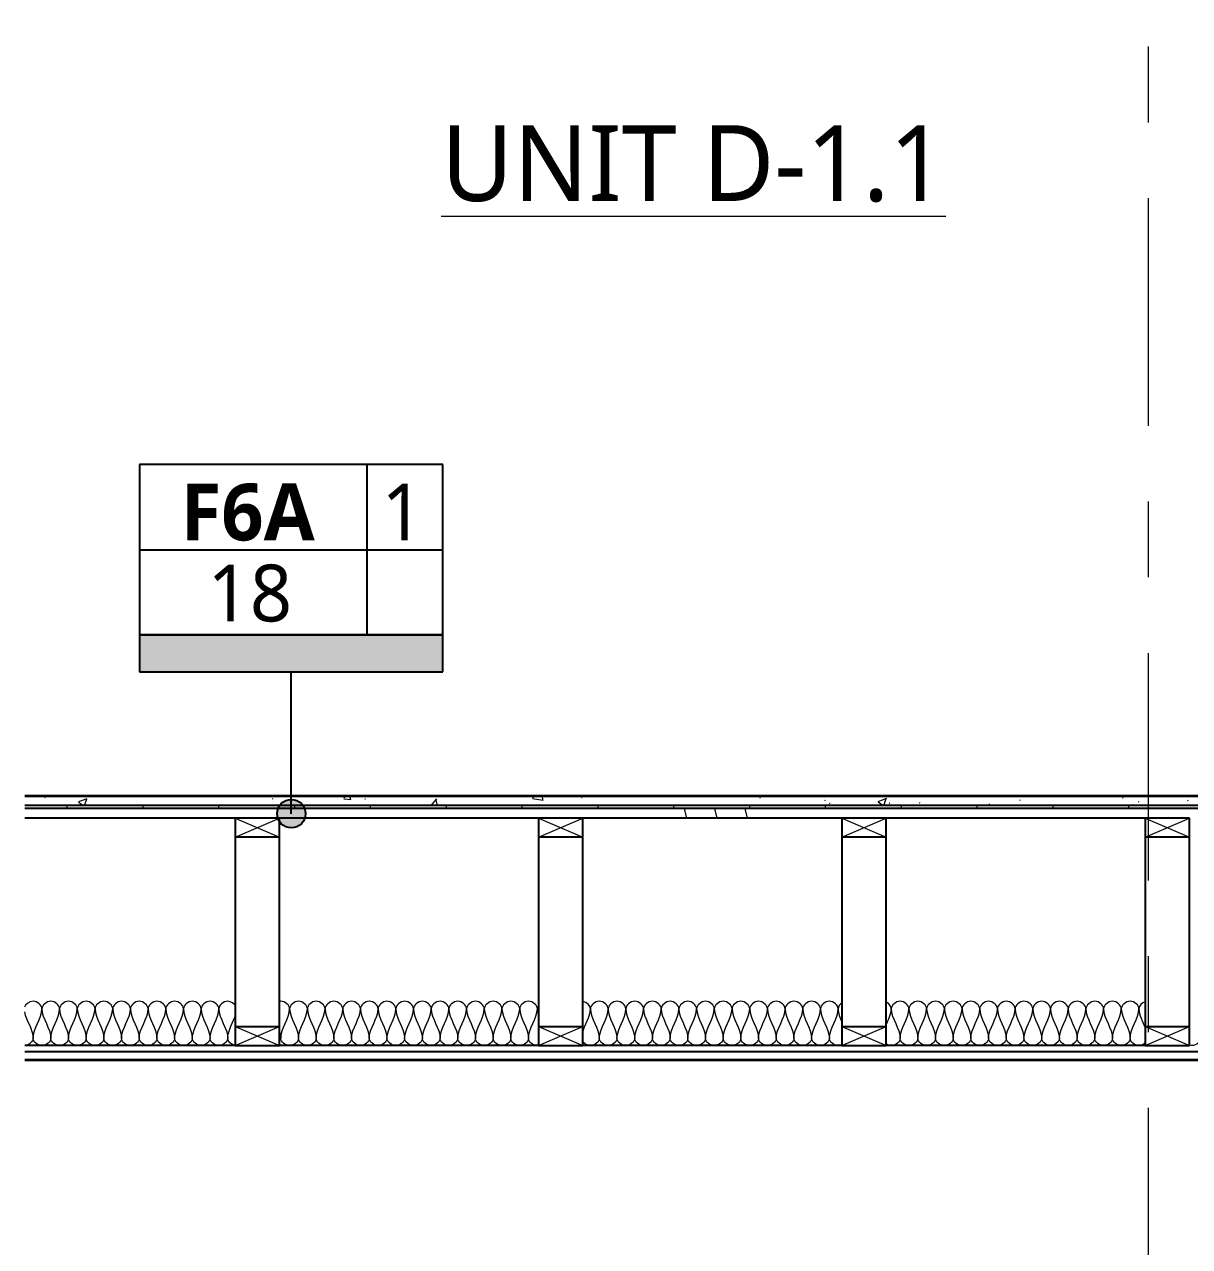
# Model space of a CAD drawing. Header units: inches. Extents: x 6 to 8416, y -388 to 6104.
# Drawn here: x 36.6 to 128.8, y 5697 to 5793.7 of the extents above; entities that cross this region are included whole.
import ezdxf

# ---------------------------------------------------------------- set-up
doc = ezdxf.new("R2010")
doc.units = ezdxf.units.IN
doc.header["$MEASUREMENT"] = 0
doc.linetypes.add('Center 3_8_', pattern=[36, 18, -6, 6, -6])
for name, color, linetype, lineweight in [('A-DETL', 90, 'Continuous', 13), ('A-DETL-GENF', 92, 'Continuous', 13), ('A-FLOR', 192, 'Continuous', 18), ('A-FLOR-IDEN', 11, 'Continuous', 25), ('A-FLOR-MCUT', 51, 'Continuous', 25), ('A-FLOR-PATT', 8, 'Continuous', 35), ('A-ROOM', 32, 'Continuous', 13), ('A-ROOM-IDEN', 2, 'Continuous', 35), ('S-GRID', 1, 'Continuous', 13)]:
    doc.layers.add(name, color=color, linetype=linetype, lineweight=lineweight)
doc.styles.add('Open Sans_2', font='OpenSans-Regular.ttf', dxfattribs={"height": 6})
doc.styles.add('Open Sans_3', font='OpenSans-Regular.ttf', dxfattribs={"height": 4.5})
doc.styles.add('Open Sans_B', font='OpenSans-Bold.ttf', dxfattribs={"height": 4.5})

# ---------------------------------------------------------------- blocks, each defined once
blk = doc.blocks.new('06 Nominal Cut Lumber-Section-AM1 - 2x4 Section-9046868-WALL SECTION - PARKING EAST')
at = {"layer": 'A-DETL-GENF', "lineweight": 25}
for p, q in [((2.189, 5730.875), (-1.311, 5730.875)), ((-1.311, 5730.875), (-1.311, 5729.375)), ((2.189, 5729.375), (2.189, 5730.875))]:
    blk.add_line(p, q, dxfattribs=at)
at = {"layer": 'A-DETL-GENF'}
for p, q in [((-1.311, 5729.375), (2.189, 5730.875)), ((-1.311, 5730.875), (2.189, 5729.375))]:
    blk.add_line(p, q, dxfattribs=at)
blk = doc.blocks.new('06 Nominal Cut Lumber-Section-AM1 - 2x4 Section-V5-WALL SECTION - PARKING EAST')
at = {"layer": 'A-DETL-GENF', "lineweight": 25}
for p, q in [((-1.311, 5714.375), (-1.311, 5712.875)), ((2.189, 5712.875), (2.189, 5714.375)), ((-1.311, 5712.875), (2.189, 5712.875))]:
    blk.add_line(p, q, dxfattribs=at)
at = {"layer": 'A-DETL-GENF'}
for p, q in [((-1.311, 5712.875), (2.189, 5714.375)), ((-1.311, 5714.375), (2.189, 5712.875))]:
    blk.add_line(p, q, dxfattribs=at)
blk = doc.blocks.new('06 Nominal Cut Lumber-Top-AM - 4_ W-20150248-WALL SECTION - PARKING EAST')
at = {"layer": 'A-DETL-GENF', "lineweight": 25}
for p, q in [((2.189, 5729.375), (-1.311, 5729.375)), ((-1.311, 5729.375), (-1.311, 5714.375)), ((2.189, 5714.375), (2.189, 5729.375)), ((-1.311, 5714.375), (2.189, 5714.375))]:
    blk.add_line(p, q, dxfattribs=at)
blk = doc.blocks.new('ASM TAG - Floor-AM - Assembly-1637575-WALL SECTION - PARKING EAST')
at = {"layer": 'A-FLOR-IDEN', "lineweight": 13}
blk.add_hatch(color=256, dxfattribs=at).paths.add_polyline_path([(-80.88, 4994.573), (-80.88, 4991.658), (-104.88, 4991.658), (-104.88, 4994.573)])
at = {"layer": 'A-FLOR-IDEN'}
for p, q in [((-86.88, 5008.073), (-104.88, 5008.073)), ((-104.88, 5008.073), (-104.88, 5001.323)), ((-104.88, 5008.073), (-104.88, 4994.573)), ((-80.88, 5008.073), (-104.88, 5008.073)), ((-80.88, 5008.073), (-86.88, 5008.073)), ((-86.88, 4994.573), (-86.88, 5008.073)), ((-80.88, 5001.323), (-80.88, 5008.073)), ((-80.88, 4994.573), (-80.88, 5008.073)), ((-104.88, 5001.323), (-104.88, 4994.573)), ((-104.88, 5001.323), (-80.88, 5001.323)), ((-80.88, 4994.573), (-80.88, 5001.323)), ((-80.88, 4994.573), (-104.88, 4994.573)), ((-104.88, 4994.573), (-104.88, 4991.658)), ((-104.88, 4994.573), (-86.88, 4994.573)), ((-104.88, 4994.573), (-80.88, 4994.573)), ((-86.88, 4994.573), (-80.88, 4994.573)), ((-80.88, 4991.658), (-80.88, 4994.573)), ((-104.88, 4991.658), (-80.88, 4991.658))]:
    blk.add_line(p, q, dxfattribs=at)
at = {"layer": 'A-FLOR-IDEN', "lineweight": 13}
for p, q in [((-86.88, 5001.323), (-86.88, 5008.073)), ((-86.88, 5008.073), (-86.88, 5001.323)), ((-104.88, 5001.323), (-86.88, 5001.323)), ((-86.88, 5001.323), (-104.88, 5001.323)), ((-86.88, 4994.573), (-86.88, 5001.323)), ((-86.88, 5001.323), (-80.88, 5001.323)), ((-80.88, 5001.323), (-86.88, 5001.323)), ((-86.88, 5001.323), (-86.88, 4994.573))]:
    blk.add_line(p, q, dxfattribs=at)

msp = doc.modelspace()

# ---------------------------------------------------------------- hatches: boundary and pattern name
at = {"layer": 'A-FLOR-IDEN'}
h = msp.add_hatch(color=256, dxfattribs=at)
edge = h.paths.add_edge_path()
edge.add_arc((57.73850144, 5731.22522967), 1.125, 0, 360)
at = {"layer": 'A-FLOR-PATT', "lineweight": 13}
h = msp.add_hatch(dxfattribs=at)
h.set_pattern_fill('FP_1', color=256, style=0, pattern_type=2)
h.set_pattern_definition([(50, (-751.995, 5590.484), (6.885997, -0.602097), [0.72, -7.92]), (355, (-751.995, 5590.484), (-1.331756, 7.220547), [0.576, -6.336]), (100.451, (-751.421, 5590.433), (5.55363, 6.61819), [0.61191, -6.731]), (46.184, (-751.995, 5592.404), (10.24564, -1.588925), [1.08, -11.88]), (96.636, (-751.141, 5592.271), (8.97244, 9.35152), [0.91786, -10.096]), (351.184, (-751.995, 5592.404), (8.9732, 9.35123), [0.864, -9.504]), (21, (-751.035, 5591.924), (5.730726, -3.865003), [0.72, -7.92]), (326, (-751.035, 5591.924), (2.33581, 6.96088), [0.576, -6.336]), (71.451, (-750.557, 5591.601), (8.065876, 3.09595), [0.61191, -6.731]), (37.5, (-751.9948, 5590.484), (0.116866, 3.1954784), [0.06336, -6.196, 0.06336, -6.369, -6.36]), (37.5, (-751.9948, 5590.484), (0.116866, 3.1954784), [-12.691, 0.06336, -6.297]), (7.5, (-751.995, 5590.484), (2.52543, 3.786025), [0.06336, -3.604, 0.06336, -6.052, -2.424]), (7.5, (-751.995, 5590.484), (2.52543, 3.786025), [-9.782, 0.06336, -2.361]), (327.5, (-754.1358, 5590.484), (5.1243685, -0.216176), [0.06336, -2.337, 0.06336, -7.425, -9.936]), (327.5, (-754.1358, 5590.484), (5.1243685, -0.216176), [-9.888, 0.06336, -9.873]), (317.5, (-755.096, 5590.484), (5.598326, 0.96141), [0.06336, -3.057, 0.06336, -4.909, -7.056]), (317.5, (-755.096, 5590.484), (5.598326, 0.96141), [-8.093, 0.06336, -6.993])])
h.paths.add_polyline_path([(133.42138982, 5731.875), (175.05738982, 5731.87951498), (175.05738982, 5732.625), (36.66538982, 5732.625), (36.66538982, 5731.875)])
h = msp.add_hatch(dxfattribs=at)
h.set_pattern_fill('FP_2', color=256, style=0, pattern_type=2)
h.set_pattern_definition([(0, (-751.995, 5590.484), (0, 6), []), (90, (-751.995, 5590.484), (-6, 4e-16), [])])
h.paths.add_polyline_path([(157.61038982, 5731.625), (175.05738982, 5731.625), (175.05738982, 5731.875), (36.66538982, 5731.875), (36.66538982, 5731.625), (133.42138982, 5731.625)])
h = msp.add_hatch(dxfattribs=at)
h.set_pattern_fill('FP_3', color=256, style=0, pattern_type=2)
h.set_pattern_definition([(0, (-751.995, 5590.484), (0, 60), [60, 0, 0, 0]), (284.036, (-711.195, 5602.484), (59.99915, -180.0005), [12.369, -235.017]), (284.036, (-713.595, 5602.484), (59.99915, -180.0005), [12.369, -235.017]), (284.036, (-715.995, 5602.484), (59.99915, -180.0005), [12.369, -235.017]), (284.036, (-747.195, 5614.484), (59.99915, -180.0005), [12.369, -235.017]), (284.036, (-749.595, 5614.484), (59.99915, -180.0005), [12.369, -235.017]), (284.036, (-751.995, 5614.484), (59.99915, -180.0005), [12.369, -235.017]), (284.036, (-729.195, 5626.484), (59.99915, -180.0005), [12.369, -235.017]), (284.036, (-731.595, 5626.484), (59.99915, -180.0005), [12.369, -235.017]), (284.036, (-733.995, 5626.484), (59.99915, -180.0005), [12.369, -235.017]), (284.036, (-711.195, 5638.484), (59.99915, -180.0005), [12.369, -235.017]), (284.036, (-713.595, 5638.484), (59.99915, -180.0005), [12.369, -235.017]), (284.036, (-715.995, 5638.484), (59.99915, -180.0005), [12.369, -235.017]), (284.036, (-747.195, 5650.484), (59.99915, -180.0005), [12.369, -235.017]), (284.036, (-749.595, 5650.484), (59.99915, -180.0005), [12.369, -235.017]), (284.036, (-751.995, 5650.484), (59.99915, -180.0005), [12.369, -235.017]), (0, (-751.995, 5596.484), (0, 60), [60, 0, 0, 0]), (0, (-751.995, 5602.484), (0, 60), [60, 0, 0, 0]), (0, (-751.995, 5608.484), (0, 60), [60, 0, 0, 0]), (0, (-751.995, 5614.484), (0, 60), [60, 0, 0, 0]), (0, (-751.995, 5620.484), (0, 60), [60, 0, 0, 0]), (0, (-751.995, 5626.484), (0, 60), [60, 0, 0, 0]), (0, (-751.995, 5632.484), (0, 60), [60, 0, 0, 0]), (0, (-751.995, 5638.484), (0, 60), [60, 0, 0, 0]), (0, (-751.995, 5644.484), (0, 60), [60, 0, 0, 0])])
h.paths.add_polyline_path([(133.42138982, 5730.875), (180.55738975, 5730.875), (180.55738982, 5731.625), (36.66538982, 5731.625), (36.66538982, 5730.875), (128.80738982, 5730.875)])

# ---------------------------------------------------------------- linework, layer by layer
at = {"layer": 'A-DETL'}
for points, knots in [([(38.00738982, 5715.79166667), (38.00738982, 5716.06665264), (37.35378982, 5716.64246931), (36.70018982, 5716.14298948), (36.62502828, 5715.90199534)], [0, 0, 0, 0, 1.4142135624, 2.6409428125, 2.6409428125, 2.6409428125, 2.6409428125]), ([(53.35671227, 5715.98137678), (53.24738982, 5716.19150186), (52.62738982, 5716.61286797), (52.00738982, 5716.06665264), (52.00738982, 5715.79166667)], [0.3232488143, 0.3232488143, 0.3232488143, 0.3232488143, 1.4142135624, 2.8284271247, 2.8284271247, 2.8284271247, 2.8284271247]), ([(57.60738982, 5715.79166667), (57.60738982, 5716.06665264), (57.22102618, 5716.40703609), (56.83466255, 5716.37167158), (56.79869144, 5716.36539795)], [0, 0, 0, 0, 1.4142135624, 1.5611448416, 1.5611448416, 1.5611448416, 1.5611448416]), ([(77.31608821, 5712.88460205), (77.28011709, 5712.87832842), (76.89375346, 5712.84296391), (76.50738982, 5713.18334736), (76.50738982, 5713.45833333)], [1.2672822832, 1.2672822832, 1.2672822832, 1.2672822832, 1.4142135624, 2.8284271247, 2.8284271247, 2.8284271247, 2.8284271247]), ([(82.10738982, 5713.45833333), (82.10738982, 5713.18334736), (81.48738982, 5712.63713203), (80.86738982, 5713.05849814), (80.75806737, 5713.26862322)], [0, 0, 0, 0, 1.4142135624, 2.5051783105, 2.5051783105, 2.5051783105, 2.5051783105]), ([(101.32406441, 5712.9545204), (101.22557164, 5712.90495582), (100.76648073, 5712.77889173), (100.30738982, 5713.18334736), (100.30738982, 5713.45833333)], [0.9734197247, 0.9734197247, 0.9734197247, 0.9734197247, 1.4142135624, 2.8284271247, 2.8284271247, 2.8284271247, 2.8284271247]), ([(105.90738982, 5713.45833333), (105.90738982, 5713.18334736), (105.41193528, 5712.74685564), (104.91648073, 5712.9282548), (104.7961477, 5713.01023799)], [0, 0, 0, 0, 1.4142135624, 2.0019386792, 2.0019386792, 2.0019386792, 2.0019386792]), ([(125.32139798, 5713.09293881), (125.18738982, 5712.96586808), (124.64738982, 5712.70761143), (124.10738982, 5713.18334736), (124.10738982, 5713.45833333)], [0.6464976285, 0.6464976285, 0.6464976285, 0.6464976285, 1.4142135624, 2.8284271247, 2.8284271247, 2.8284271247, 2.8284271247]), ([(129.70738982, 5713.45833333), (129.70738982, 5713.18334736), (129.28466255, 5712.81092782), (128.86193528, 5712.8883137), (128.79234819, 5712.9118753)], [0, 0, 0, 0, 1.4142135624, 1.7080761208, 1.7080761208, 1.7080761208, 1.7080761208])]:
    msp.add_open_spline(points, degree=3, knots=knots, dxfattribs=at)
for points in [[(37.30738982, 5713.45833333), (37.30738982, 5714.26004832), (38.00738982, 5714.98995168), (38.00738982, 5715.79166667)], [(39.40738982, 5715.79166667), (39.40738982, 5716.06665264), (38.70738982, 5716.68334736), (38.00738982, 5716.06665264), (38.00738982, 5715.79166667)], [(38.00738982, 5715.79166667), (38.00738982, 5714.98995168), (38.70738982, 5714.26004832), (38.70738982, 5713.45833333)], [(38.70738982, 5713.45833333), (38.70738982, 5714.26004832), (39.40738982, 5714.98995168), (39.40738982, 5715.79166667)], [(40.80738982, 5715.79166667), (40.80738982, 5716.06665264), (40.10738982, 5716.68334736), (39.40738982, 5716.06665264), (39.40738982, 5715.79166667)], [(39.40738982, 5715.79166667), (39.40738982, 5714.98995168), (40.10738982, 5714.26004832), (40.10738982, 5713.45833333)], [(40.10738982, 5713.45833333), (40.10738982, 5714.26004832), (40.80738982, 5714.98995168), (40.80738982, 5715.79166667)], [(42.20738982, 5715.79166667), (42.20738982, 5716.06665264), (41.50738982, 5716.68334736), (40.80738982, 5716.06665264), (40.80738982, 5715.79166667)], [(40.80738982, 5715.79166667), (40.80738982, 5714.98995168), (41.50738982, 5714.26004832), (41.50738982, 5713.45833333)], [(41.50738982, 5713.45833333), (41.50738982, 5714.26004832), (42.20738982, 5714.98995168), (42.20738982, 5715.79166667)], [(43.60738982, 5715.79166667), (43.60738982, 5716.06665264), (42.90738982, 5716.68334736), (42.20738982, 5716.06665264), (42.20738982, 5715.79166667)], [(42.20738982, 5715.79166667), (42.20738982, 5714.98995168), (42.90738982, 5714.26004832), (42.90738982, 5713.45833333)], [(42.90738982, 5713.45833333), (42.90738982, 5714.26004832), (43.60738982, 5714.98995168), (43.60738982, 5715.79166667)], [(45.00738982, 5715.79166667), (45.00738982, 5716.06665264), (44.30738982, 5716.68334736), (43.60738982, 5716.06665264), (43.60738982, 5715.79166667)], [(43.60738982, 5715.79166667), (43.60738982, 5714.98995168), (44.30738982, 5714.26004832), (44.30738982, 5713.45833333)], [(44.30738982, 5713.45833333), (44.30738982, 5714.26004832), (45.00738982, 5714.98995168), (45.00738982, 5715.79166667)], [(46.40738982, 5715.79166667), (46.40738982, 5716.06665264), (45.70738982, 5716.68334736), (45.00738982, 5716.06665264), (45.00738982, 5715.79166667)], [(45.00738982, 5715.79166667), (45.00738982, 5714.98995168), (45.70738982, 5714.26004832), (45.70738982, 5713.45833333)], [(45.70738982, 5713.45833333), (45.70738982, 5714.26004832), (46.40738982, 5714.98995168), (46.40738982, 5715.79166667)], [(47.80738982, 5715.79166667), (47.80738982, 5716.06665264), (47.10738982, 5716.68334736), (46.40738982, 5716.06665264), (46.40738982, 5715.79166667)], [(46.40738982, 5715.79166667), (46.40738982, 5714.98995168), (47.10738982, 5714.26004832), (47.10738982, 5713.45833333)], [(47.10738982, 5713.45833333), (47.10738982, 5714.26004832), (47.80738982, 5714.98995168), (47.80738982, 5715.79166667)], [(49.20738982, 5715.79166667), (49.20738982, 5716.06665264), (48.50738982, 5716.68334736), (47.80738982, 5716.06665264), (47.80738982, 5715.79166667)], [(47.80738982, 5715.79166667), (47.80738982, 5714.98995168), (48.50738982, 5714.26004832), (48.50738982, 5713.45833333)], [(48.50738982, 5713.45833333), (48.50738982, 5714.26004832), (49.20738982, 5714.98995168), (49.20738982, 5715.79166667)], [(50.60738982, 5715.79166667), (50.60738982, 5716.06665264), (49.90738982, 5716.68334736), (49.20738982, 5716.06665264), (49.20738982, 5715.79166667)], [(49.20738982, 5715.79166667), (49.20738982, 5714.98995168), (49.90738982, 5714.26004832), (49.90738982, 5713.45833333)], [(49.90738982, 5713.45833333), (49.90738982, 5714.26004832), (50.60738982, 5714.98995168), (50.60738982, 5715.79166667)], [(52.00738982, 5715.79166667), (52.00738982, 5716.06665264), (51.30738982, 5716.68334736), (50.60738982, 5716.06665264), (50.60738982, 5715.79166667)], [(50.60738982, 5715.79166667), (50.60738982, 5714.98995168), (51.30738982, 5714.26004832), (51.30738982, 5713.45833333)], [(51.30738982, 5713.45833333), (51.30738982, 5714.26004832), (52.00738982, 5714.98995168), (52.00738982, 5715.79166667)], [(52.00738982, 5715.79166667), (52.00738982, 5714.98995168), (52.70738982, 5714.26004832), (52.70738982, 5713.45833333)], [(56.90738982, 5713.45833333), (56.90738982, 5714.26004832), (57.60738982, 5714.98995168), (57.60738982, 5715.79166667)], [(59.00738982, 5715.79166667), (59.00738982, 5716.06665264), (58.30738982, 5716.68334736), (57.60738982, 5716.06665264), (57.60738982, 5715.79166667)], [(57.60738982, 5715.79166667), (57.60738982, 5714.98995168), (58.30738982, 5714.26004832), (58.30738982, 5713.45833333)], [(58.30738982, 5713.45833333), (58.30738982, 5714.26004832), (59.00738982, 5714.98995168), (59.00738982, 5715.79166667)], [(60.40738982, 5715.79166667), (60.40738982, 5716.06665264), (59.70738982, 5716.68334736), (59.00738982, 5716.06665264), (59.00738982, 5715.79166667)], [(59.00738982, 5715.79166667), (59.00738982, 5714.98995168), (59.70738982, 5714.26004832), (59.70738982, 5713.45833333)], [(59.70738982, 5713.45833333), (59.70738982, 5714.26004832), (60.40738982, 5714.98995168), (60.40738982, 5715.79166667)], [(61.80738982, 5715.79166667), (61.80738982, 5716.06665264), (61.10738982, 5716.68334736), (60.40738982, 5716.06665264), (60.40738982, 5715.79166667)], [(60.40738982, 5715.79166667), (60.40738982, 5714.98995168), (61.10738982, 5714.26004832), (61.10738982, 5713.45833333)], [(61.10738982, 5713.45833333), (61.10738982, 5714.26004832), (61.80738982, 5714.98995168), (61.80738982, 5715.79166667)], [(63.20738982, 5715.79166667), (63.20738982, 5716.06665264), (62.50738982, 5716.68334736), (61.80738982, 5716.06665264), (61.80738982, 5715.79166667)], [(61.80738982, 5715.79166667), (61.80738982, 5714.98995168), (62.50738982, 5714.26004832), (62.50738982, 5713.45833333)], [(62.50738982, 5713.45833333), (62.50738982, 5714.26004832), (63.20738982, 5714.98995168), (63.20738982, 5715.79166667)], [(64.60738982, 5715.79166667), (64.60738982, 5716.06665264), (63.90738982, 5716.68334736), (63.20738982, 5716.06665264), (63.20738982, 5715.79166667)], [(63.20738982, 5715.79166667), (63.20738982, 5714.98995168), (63.90738982, 5714.26004832), (63.90738982, 5713.45833333)], [(63.90738982, 5713.45833333), (63.90738982, 5714.26004832), (64.60738982, 5714.98995168), (64.60738982, 5715.79166667)], [(66.00738982, 5715.79166667), (66.00738982, 5716.06665264), (65.30738982, 5716.68334736), (64.60738982, 5716.06665264), (64.60738982, 5715.79166667)], [(64.60738982, 5715.79166667), (64.60738982, 5714.98995168), (65.30738982, 5714.26004832), (65.30738982, 5713.45833333)], [(65.30738982, 5713.45833333), (65.30738982, 5714.26004832), (66.00738982, 5714.98995168), (66.00738982, 5715.79166667)], [(67.40738982, 5715.79166667), (67.40738982, 5716.06665264), (66.70738982, 5716.68334736), (66.00738982, 5716.06665264), (66.00738982, 5715.79166667)], [(66.00738982, 5715.79166667), (66.00738982, 5714.98995168), (66.70738982, 5714.26004832), (66.70738982, 5713.45833333)], [(66.70738982, 5713.45833333), (66.70738982, 5714.26004832), (67.40738982, 5714.98995168), (67.40738982, 5715.79166667)], [(68.80738982, 5715.79166667), (68.80738982, 5716.06665264), (68.10738982, 5716.68334736), (67.40738982, 5716.06665264), (67.40738982, 5715.79166667)], [(67.40738982, 5715.79166667), (67.40738982, 5714.98995168), (68.10738982, 5714.26004832), (68.10738982, 5713.45833333)], [(68.10738982, 5713.45833333), (68.10738982, 5714.26004832), (68.80738982, 5714.98995168), (68.80738982, 5715.79166667)], [(70.20738982, 5715.79166667), (70.20738982, 5716.06665264), (69.50738982, 5716.68334736), (68.80738982, 5716.06665264), (68.80738982, 5715.79166667)], [(68.80738982, 5715.79166667), (68.80738982, 5714.98995168), (69.50738982, 5714.26004832), (69.50738982, 5713.45833333)], [(69.50738982, 5713.45833333), (69.50738982, 5714.26004832), (70.20738982, 5714.98995168), (70.20738982, 5715.79166667)], [(71.60738982, 5715.79166667), (71.60738982, 5716.06665264), (70.90738982, 5716.68334736), (70.20738982, 5716.06665264), (70.20738982, 5715.79166667)], [(70.20738982, 5715.79166667), (70.20738982, 5714.98995168), (70.90738982, 5714.26004832), (70.90738982, 5713.45833333)], [(70.90738982, 5713.45833333), (70.90738982, 5714.26004832), (71.60738982, 5714.98995168), (71.60738982, 5715.79166667)], [(73.00738982, 5715.79166667), (73.00738982, 5716.06665264), (72.30738982, 5716.68334736), (71.60738982, 5716.06665264), (71.60738982, 5715.79166667)], [(71.60738982, 5715.79166667), (71.60738982, 5714.98995168), (72.30738982, 5714.26004832), (72.30738982, 5713.45833333)], [(72.30738982, 5713.45833333), (72.30738982, 5714.26004832), (73.00738982, 5714.98995168), (73.00738982, 5715.79166667)], [(74.40738982, 5715.79166667), (74.40738982, 5716.06665264), (73.70738982, 5716.68334736), (73.00738982, 5716.06665264), (73.00738982, 5715.79166667)], [(73.00738982, 5715.79166667), (73.00738982, 5714.98995168), (73.70738982, 5714.26004832), (73.70738982, 5713.45833333)], [(73.70738982, 5713.45833333), (73.70738982, 5714.26004832), (74.40738982, 5714.98995168), (74.40738982, 5715.79166667)], [(75.80738982, 5715.79166667), (75.80738982, 5716.06665264), (75.10738982, 5716.68334736), (74.40738982, 5716.06665264), (74.40738982, 5715.79166667)], [(74.40738982, 5715.79166667), (74.40738982, 5714.98995168), (75.10738982, 5714.26004832), (75.10738982, 5713.45833333)], [(75.10738982, 5713.45833333), (75.10738982, 5714.26004832), (75.80738982, 5714.98995168), (75.80738982, 5715.79166667)], [(77.20738982, 5715.79166667), (77.20738982, 5716.06665264), (76.50738982, 5716.68334736), (75.80738982, 5716.06665264), (75.80738982, 5715.79166667)], [(75.80738982, 5715.79166667), (75.80738982, 5714.98995168), (76.50738982, 5714.26004832), (76.50738982, 5713.45833333)], [(76.50738982, 5713.45833333), (76.50738982, 5714.26004832), (77.20738982, 5714.98995168), (77.20738982, 5715.79166667)], [(77.25806737, 5715.98137678), (77.22567554, 5715.9191175), (77.20738982, 5715.8545206), (77.20738982, 5715.79166667)], [(77.20738982, 5715.79166667), (77.20738982, 5715.64441289), (77.23100498, 5715.49958175), (77.26956034, 5715.3562833)], [(80.76956034, 5713.8937167), (80.94091752, 5714.53059872), (81.40738982, 5715.13720546), (81.40738982, 5715.79166667)], [(81.40738982, 5715.79166667), (81.40738982, 5716.03808267), (81.12633905, 5716.31128794), (80.81608821, 5716.36539795)], [(82.80738982, 5715.79166667), (82.80738982, 5716.06665264), (82.10738982, 5716.68334736), (81.40738982, 5716.06665264), (81.40738982, 5715.79166667)], [(81.40738982, 5715.79166667), (81.40738982, 5714.98995168), (82.10738982, 5714.26004832), (82.10738982, 5713.45833333)], [(82.10738982, 5713.45833333), (82.10738982, 5714.26004832), (82.80738982, 5714.98995168), (82.80738982, 5715.79166667)], [(84.20738982, 5715.79166667), (84.20738982, 5716.06665264), (83.50738982, 5716.68334736), (82.80738982, 5716.06665264), (82.80738982, 5715.79166667)], [(82.80738982, 5715.79166667), (82.80738982, 5714.98995168), (83.50738982, 5714.26004832), (83.50738982, 5713.45833333)], [(83.50738982, 5713.45833333), (83.50738982, 5714.26004832), (84.20738982, 5714.98995168), (84.20738982, 5715.79166667)], [(85.60738982, 5715.79166667), (85.60738982, 5716.06665264), (84.90738982, 5716.68334736), (84.20738982, 5716.06665264), (84.20738982, 5715.79166667)], [(84.20738982, 5715.79166667), (84.20738982, 5714.98995168), (84.90738982, 5714.26004832), (84.90738982, 5713.45833333)], [(84.90738982, 5713.45833333), (84.90738982, 5714.26004832), (85.60738982, 5714.98995168), (85.60738982, 5715.79166667)], [(87.00738982, 5715.79166667), (87.00738982, 5716.06665264), (86.30738982, 5716.68334736), (85.60738982, 5716.06665264), (85.60738982, 5715.79166667)], [(85.60738982, 5715.79166667), (85.60738982, 5714.98995168), (86.30738982, 5714.26004832), (86.30738982, 5713.45833333)], [(86.30738982, 5713.45833333), (86.30738982, 5714.26004832), (87.00738982, 5714.98995168), (87.00738982, 5715.79166667)], [(88.40738982, 5715.79166667), (88.40738982, 5716.06665264), (87.70738982, 5716.68334736), (87.00738982, 5716.06665264), (87.00738982, 5715.79166667)], [(87.00738982, 5715.79166667), (87.00738982, 5714.98995168), (87.70738982, 5714.26004832), (87.70738982, 5713.45833333)], [(87.70738982, 5713.45833333), (87.70738982, 5714.26004832), (88.40738982, 5714.98995168), (88.40738982, 5715.79166667)], [(89.80738982, 5715.79166667), (89.80738982, 5716.06665264), (89.10738982, 5716.68334736), (88.40738982, 5716.06665264), (88.40738982, 5715.79166667)], [(88.40738982, 5715.79166667), (88.40738982, 5714.98995168), (89.10738982, 5714.26004832), (89.10738982, 5713.45833333)], [(89.10738982, 5713.45833333), (89.10738982, 5714.26004832), (89.80738982, 5714.98995168), (89.80738982, 5715.79166667)], [(91.20738982, 5715.79166667), (91.20738982, 5716.06665264), (90.50738982, 5716.68334736), (89.80738982, 5716.06665264), (89.80738982, 5715.79166667)], [(89.80738982, 5715.79166667), (89.80738982, 5714.98995168), (90.50738982, 5714.26004832), (90.50738982, 5713.45833333)], [(90.50738982, 5713.45833333), (90.50738982, 5714.26004832), (91.20738982, 5714.98995168), (91.20738982, 5715.79166667)], [(92.60738982, 5715.79166667), (92.60738982, 5716.06665264), (91.90738982, 5716.68334736), (91.20738982, 5716.06665264), (91.20738982, 5715.79166667)], [(91.20738982, 5715.79166667), (91.20738982, 5714.98995168), (91.90738982, 5714.26004832), (91.90738982, 5713.45833333)], [(91.90738982, 5713.45833333), (91.90738982, 5714.26004832), (92.60738982, 5714.98995168), (92.60738982, 5715.79166667)], [(94.00738982, 5715.79166667), (94.00738982, 5716.06665264), (93.30738982, 5716.68334736), (92.60738982, 5716.06665264), (92.60738982, 5715.79166667)], [(92.60738982, 5715.79166667), (92.60738982, 5714.98995168), (93.30738982, 5714.26004832), (93.30738982, 5713.45833333)], [(93.30738982, 5713.45833333), (93.30738982, 5714.26004832), (94.00738982, 5714.98995168), (94.00738982, 5715.79166667)], [(95.40738982, 5715.79166667), (95.40738982, 5716.06665264), (94.70738982, 5716.68334736), (94.00738982, 5716.06665264), (94.00738982, 5715.79166667)], [(94.00738982, 5715.79166667), (94.00738982, 5714.98995168), (94.70738982, 5714.26004832), (94.70738982, 5713.45833333)], [(94.70738982, 5713.45833333), (94.70738982, 5714.26004832), (95.40738982, 5714.98995168), (95.40738982, 5715.79166667)], [(96.80738982, 5715.79166667), (96.80738982, 5716.06665264), (96.10738982, 5716.68334736), (95.40738982, 5716.06665264), (95.40738982, 5715.79166667)], [(95.40738982, 5715.79166667), (95.40738982, 5714.98995168), (96.10738982, 5714.26004832), (96.10738982, 5713.45833333)], [(96.10738982, 5713.45833333), (96.10738982, 5714.26004832), (96.80738982, 5714.98995168), (96.80738982, 5715.79166667)], [(98.20738982, 5715.79166667), (98.20738982, 5716.06665264), (97.50738982, 5716.68334736), (96.80738982, 5716.06665264), (96.80738982, 5715.79166667)], [(96.80738982, 5715.79166667), (96.80738982, 5714.98995168), (97.50738982, 5714.26004832), (97.50738982, 5713.45833333)], [(97.50738982, 5713.45833333), (97.50738982, 5714.26004832), (98.20738982, 5714.98995168), (98.20738982, 5715.79166667)], [(99.60738982, 5715.79166667), (99.60738982, 5716.06665264), (98.90738982, 5716.68334736), (98.20738982, 5716.06665264), (98.20738982, 5715.79166667)], [(98.20738982, 5715.79166667), (98.20738982, 5714.98995168), (98.90738982, 5714.26004832), (98.90738982, 5713.45833333)], [(98.90738982, 5713.45833333), (98.90738982, 5714.26004832), (99.60738982, 5714.98995168), (99.60738982, 5715.79166667)], [(101.00738982, 5715.79166667), (101.00738982, 5716.06665264), (100.30738982, 5716.68334736), (99.60738982, 5716.06665264), (99.60738982, 5715.79166667)], [(99.60738982, 5715.79166667), (99.60738982, 5714.98995168), (100.30738982, 5714.26004832), (100.30738982, 5713.45833333)], [(100.30738982, 5713.45833333), (100.30738982, 5714.26004832), (101.00738982, 5714.98995168), (101.00738982, 5715.79166667)], [(101.2961477, 5716.23976201), (101.12692937, 5716.12447314), (101.00738982, 5715.95237275), (101.00738982, 5715.79166667)], [(101.00738982, 5715.79166667), (101.00738982, 5715.43045442), (101.14948619, 5715.08381956), (101.30563604, 5714.73862642)], [(104.80563604, 5714.51137358), (104.99606269, 5714.93234082), (105.20738982, 5715.35116393), (105.20738982, 5715.79166667)], [(105.20738982, 5715.79166667), (105.20738982, 5715.98094272), (105.04156928, 5716.18602451), (104.82406441, 5716.2954796)], [(106.60738982, 5715.79166667), (106.60738982, 5716.06665264), (105.90738982, 5716.68334736), (105.20738982, 5716.06665264), (105.20738982, 5715.79166667)], [(105.20738982, 5715.79166667), (105.20738982, 5714.98995168), (105.90738982, 5714.26004832), (105.90738982, 5713.45833333)], [(105.90738982, 5713.45833333), (105.90738982, 5714.26004832), (106.60738982, 5714.98995168), (106.60738982, 5715.79166667)], [(108.00738982, 5715.79166667), (108.00738982, 5716.06665264), (107.30738982, 5716.68334736), (106.60738982, 5716.06665264), (106.60738982, 5715.79166667)], [(106.60738982, 5715.79166667), (106.60738982, 5714.98995168), (107.30738982, 5714.26004832), (107.30738982, 5713.45833333)], [(107.30738982, 5713.45833333), (107.30738982, 5714.26004832), (108.00738982, 5714.98995168), (108.00738982, 5715.79166667)], [(109.40738982, 5715.79166667), (109.40738982, 5716.06665264), (108.70738982, 5716.68334736), (108.00738982, 5716.06665264), (108.00738982, 5715.79166667)], [(108.00738982, 5715.79166667), (108.00738982, 5714.98995168), (108.70738982, 5714.26004832), (108.70738982, 5713.45833333)], [(108.70738982, 5713.45833333), (108.70738982, 5714.26004832), (109.40738982, 5714.98995168), (109.40738982, 5715.79166667)], [(110.80738982, 5715.79166667), (110.80738982, 5716.06665264), (110.10738982, 5716.68334736), (109.40738982, 5716.06665264), (109.40738982, 5715.79166667)], [(109.40738982, 5715.79166667), (109.40738982, 5714.98995168), (110.10738982, 5714.26004832), (110.10738982, 5713.45833333)], [(110.10738982, 5713.45833333), (110.10738982, 5714.26004832), (110.80738982, 5714.98995168), (110.80738982, 5715.79166667)], [(112.20738982, 5715.79166667), (112.20738982, 5716.06665264), (111.50738982, 5716.68334736), (110.80738982, 5716.06665264), (110.80738982, 5715.79166667)], [(110.80738982, 5715.79166667), (110.80738982, 5714.98995168), (111.50738982, 5714.26004832), (111.50738982, 5713.45833333)], [(111.50738982, 5713.45833333), (111.50738982, 5714.26004832), (112.20738982, 5714.98995168), (112.20738982, 5715.79166667)], [(113.60738982, 5715.79166667), (113.60738982, 5716.06665264), (112.90738982, 5716.68334736), (112.20738982, 5716.06665264), (112.20738982, 5715.79166667)], [(112.20738982, 5715.79166667), (112.20738982, 5714.98995168), (112.90738982, 5714.26004832), (112.90738982, 5713.45833333)], [(112.90738982, 5713.45833333), (112.90738982, 5714.26004832), (113.60738982, 5714.98995168), (113.60738982, 5715.79166667)], [(115.00738982, 5715.79166667), (115.00738982, 5716.06665264), (114.30738982, 5716.68334736), (113.60738982, 5716.06665264), (113.60738982, 5715.79166667)], [(113.60738982, 5715.79166667), (113.60738982, 5714.98995168), (114.30738982, 5714.26004832), (114.30738982, 5713.45833333)], [(114.30738982, 5713.45833333), (114.30738982, 5714.26004832), (115.00738982, 5714.98995168), (115.00738982, 5715.79166667)], [(116.40738982, 5715.79166667), (116.40738982, 5716.06665264), (115.70738982, 5716.68334736), (115.00738982, 5716.06665264), (115.00738982, 5715.79166667)], [(115.00738982, 5715.79166667), (115.00738982, 5714.98995168), (115.70738982, 5714.26004832), (115.70738982, 5713.45833333)], [(115.70738982, 5713.45833333), (115.70738982, 5714.26004832), (116.40738982, 5714.98995168), (116.40738982, 5715.79166667)], [(117.80738982, 5715.79166667), (117.80738982, 5716.06665264), (117.10738982, 5716.68334736), (116.40738982, 5716.06665264), (116.40738982, 5715.79166667)], [(116.40738982, 5715.79166667), (116.40738982, 5714.98995168), (117.10738982, 5714.26004832), (117.10738982, 5713.45833333)], [(117.10738982, 5713.45833333), (117.10738982, 5714.26004832), (117.80738982, 5714.98995168), (117.80738982, 5715.79166667)], [(119.20738982, 5715.79166667), (119.20738982, 5716.06665264), (118.50738982, 5716.68334736), (117.80738982, 5716.06665264), (117.80738982, 5715.79166667)], [(117.80738982, 5715.79166667), (117.80738982, 5714.98995168), (118.50738982, 5714.26004832), (118.50738982, 5713.45833333)], [(118.50738982, 5713.45833333), (118.50738982, 5714.26004832), (119.20738982, 5714.98995168), (119.20738982, 5715.79166667)], [(120.60738982, 5715.79166667), (120.60738982, 5716.06665264), (119.90738982, 5716.68334736), (119.20738982, 5716.06665264), (119.20738982, 5715.79166667)], [(119.20738982, 5715.79166667), (119.20738982, 5714.98995168), (119.90738982, 5714.26004832), (119.90738982, 5713.45833333)], [(119.90738982, 5713.45833333), (119.90738982, 5714.26004832), (120.60738982, 5714.98995168), (120.60738982, 5715.79166667)], [(122.00738982, 5715.79166667), (122.00738982, 5716.06665264), (121.30738982, 5716.68334736), (120.60738982, 5716.06665264), (120.60738982, 5715.79166667)], [(120.60738982, 5715.79166667), (120.60738982, 5714.98995168), (121.30738982, 5714.26004832), (121.30738982, 5713.45833333)], [(121.30738982, 5713.45833333), (121.30738982, 5714.26004832), (122.00738982, 5714.98995168), (122.00738982, 5715.79166667)], [(123.40738982, 5715.79166667), (123.40738982, 5716.06665264), (122.70738982, 5716.68334736), (122.00738982, 5716.06665264), (122.00738982, 5715.79166667)], [(122.00738982, 5715.79166667), (122.00738982, 5714.98995168), (122.70738982, 5714.26004832), (122.70738982, 5713.45833333)], [(122.70738982, 5713.45833333), (122.70738982, 5714.26004832), (123.40738982, 5714.98995168), (123.40738982, 5715.79166667)], [(124.80738982, 5715.79166667), (124.80738982, 5716.06665264), (124.10738982, 5716.68334736), (123.40738982, 5716.06665264), (123.40738982, 5715.79166667)], [(123.40738982, 5715.79166667), (123.40738982, 5714.98995168), (124.10738982, 5714.26004832), (124.10738982, 5713.45833333)], [(124.10738982, 5713.45833333), (124.10738982, 5714.26004832), (124.80738982, 5714.98995168), (124.80738982, 5715.79166667)], [(125.29234819, 5716.3381247), (125.02704744, 5716.24829611), (124.80738982, 5716.0095127), (124.80738982, 5715.79166667)], [(124.80738982, 5715.79166667), (124.80738982, 5715.27187344), (125.10164172, 5714.78226693), (125.30858812, 5714.28370392)], [(36.62952965, 5715.53771638), (36.74858854, 5714.83362261), (37.30738982, 5714.17464113), (37.30738982, 5713.45833333)], [(52.70738982, 5713.45833333), (52.70738982, 5714.11279454), (53.17386212, 5714.71940128), (53.3452193, 5715.3562833)], [(56.8452193, 5713.8937167), (56.88377466, 5713.75041825), (56.90738982, 5713.60558711), (56.90738982, 5713.45833333)], [(37.30738982, 5713.45833333), (37.30738982, 5713.19991795), (36.99830071, 5712.91204072), (36.67058596, 5712.87828427)], [(38.70738982, 5713.45833333), (38.70738982, 5713.18334736), (38.00738982, 5712.56665264), (37.30738982, 5713.18334736), (37.30738982, 5713.45833333)], [(40.10738982, 5713.45833333), (40.10738982, 5713.18334736), (39.40738982, 5712.56665264), (38.70738982, 5713.18334736), (38.70738982, 5713.45833333)], [(41.50738982, 5713.45833333), (41.50738982, 5713.18334736), (40.80738982, 5712.56665264), (40.10738982, 5713.18334736), (40.10738982, 5713.45833333)], [(42.90738982, 5713.45833333), (42.90738982, 5713.18334736), (42.20738982, 5712.56665264), (41.50738982, 5713.18334736), (41.50738982, 5713.45833333)], [(44.30738982, 5713.45833333), (44.30738982, 5713.18334736), (43.60738982, 5712.56665264), (42.90738982, 5713.18334736), (42.90738982, 5713.45833333)], [(45.70738982, 5713.45833333), (45.70738982, 5713.18334736), (45.00738982, 5712.56665264), (44.30738982, 5713.18334736), (44.30738982, 5713.45833333)], [(47.10738982, 5713.45833333), (47.10738982, 5713.18334736), (46.40738982, 5712.56665264), (45.70738982, 5713.18334736), (45.70738982, 5713.45833333)], [(48.50738982, 5713.45833333), (48.50738982, 5713.18334736), (47.80738982, 5712.56665264), (47.10738982, 5713.18334736), (47.10738982, 5713.45833333)], [(49.90738982, 5713.45833333), (49.90738982, 5713.18334736), (49.20738982, 5712.56665264), (48.50738982, 5713.18334736), (48.50738982, 5713.45833333)], [(51.30738982, 5713.45833333), (51.30738982, 5713.18334736), (50.60738982, 5712.56665264), (49.90738982, 5713.18334736), (49.90738982, 5713.45833333)], [(52.70738982, 5713.45833333), (52.70738982, 5713.18334736), (52.00738982, 5712.56665264), (51.30738982, 5713.18334736), (51.30738982, 5713.45833333)], [(53.29869144, 5712.88460205), (52.98844059, 5712.93871206), (52.70738982, 5713.21191733), (52.70738982, 5713.45833333)], [(56.90738982, 5713.45833333), (56.90738982, 5713.3954794), (56.88910411, 5713.3308825), (56.85671227, 5713.26862322)], [(58.30738982, 5713.45833333), (58.30738982, 5713.18334736), (57.60738982, 5712.56665264), (56.90738982, 5713.18334736), (56.90738982, 5713.45833333)], [(59.70738982, 5713.45833333), (59.70738982, 5713.18334736), (59.00738982, 5712.56665264), (58.30738982, 5713.18334736), (58.30738982, 5713.45833333)], [(61.10738982, 5713.45833333), (61.10738982, 5713.18334736), (60.40738982, 5712.56665264), (59.70738982, 5713.18334736), (59.70738982, 5713.45833333)], [(62.50738982, 5713.45833333), (62.50738982, 5713.18334736), (61.80738982, 5712.56665264), (61.10738982, 5713.18334736), (61.10738982, 5713.45833333)], [(63.90738982, 5713.45833333), (63.90738982, 5713.18334736), (63.20738982, 5712.56665264), (62.50738982, 5713.18334736), (62.50738982, 5713.45833333)], [(65.30738982, 5713.45833333), (65.30738982, 5713.18334736), (64.60738982, 5712.56665264), (63.90738982, 5713.18334736), (63.90738982, 5713.45833333)], [(66.70738982, 5713.45833333), (66.70738982, 5713.18334736), (66.00738982, 5712.56665264), (65.30738982, 5713.18334736), (65.30738982, 5713.45833333)], [(68.10738982, 5713.45833333), (68.10738982, 5713.18334736), (67.40738982, 5712.56665264), (66.70738982, 5713.18334736), (66.70738982, 5713.45833333)], [(69.50738982, 5713.45833333), (69.50738982, 5713.18334736), (68.80738982, 5712.56665264), (68.10738982, 5713.18334736), (68.10738982, 5713.45833333)], [(70.90738982, 5713.45833333), (70.90738982, 5713.18334736), (70.20738982, 5712.56665264), (69.50738982, 5713.18334736), (69.50738982, 5713.45833333)], [(72.30738982, 5713.45833333), (72.30738982, 5713.18334736), (71.60738982, 5712.56665264), (70.90738982, 5713.18334736), (70.90738982, 5713.45833333)], [(73.70738982, 5713.45833333), (73.70738982, 5713.18334736), (73.00738982, 5712.56665264), (72.30738982, 5713.18334736), (72.30738982, 5713.45833333)], [(75.10738982, 5713.45833333), (75.10738982, 5713.18334736), (74.40738982, 5712.56665264), (73.70738982, 5713.18334736), (73.70738982, 5713.45833333)], [(76.50738982, 5713.45833333), (76.50738982, 5713.18334736), (75.80738982, 5712.56665264), (75.10738982, 5713.18334736), (75.10738982, 5713.45833333)], [(83.50738982, 5713.45833333), (83.50738982, 5713.18334736), (82.80738982, 5712.56665264), (82.10738982, 5713.18334736), (82.10738982, 5713.45833333)], [(84.90738982, 5713.45833333), (84.90738982, 5713.18334736), (84.20738982, 5712.56665264), (83.50738982, 5713.18334736), (83.50738982, 5713.45833333)], [(86.30738982, 5713.45833333), (86.30738982, 5713.18334736), (85.60738982, 5712.56665264), (84.90738982, 5713.18334736), (84.90738982, 5713.45833333)], [(87.70738982, 5713.45833333), (87.70738982, 5713.18334736), (87.00738982, 5712.56665264), (86.30738982, 5713.18334736), (86.30738982, 5713.45833333)], [(89.10738982, 5713.45833333), (89.10738982, 5713.18334736), (88.40738982, 5712.56665264), (87.70738982, 5713.18334736), (87.70738982, 5713.45833333)], [(90.50738982, 5713.45833333), (90.50738982, 5713.18334736), (89.80738982, 5712.56665264), (89.10738982, 5713.18334736), (89.10738982, 5713.45833333)], [(91.90738982, 5713.45833333), (91.90738982, 5713.18334736), (91.20738982, 5712.56665264), (90.50738982, 5713.18334736), (90.50738982, 5713.45833333)], [(93.30738982, 5713.45833333), (93.30738982, 5713.18334736), (92.60738982, 5712.56665264), (91.90738982, 5713.18334736), (91.90738982, 5713.45833333)], [(94.70738982, 5713.45833333), (94.70738982, 5713.18334736), (94.00738982, 5712.56665264), (93.30738982, 5713.18334736), (93.30738982, 5713.45833333)], [(96.10738982, 5713.45833333), (96.10738982, 5713.18334736), (95.40738982, 5712.56665264), (94.70738982, 5713.18334736), (94.70738982, 5713.45833333)], [(97.50738982, 5713.45833333), (97.50738982, 5713.18334736), (96.80738982, 5712.56665264), (96.10738982, 5713.18334736), (96.10738982, 5713.45833333)], [(98.90738982, 5713.45833333), (98.90738982, 5713.18334736), (98.20738982, 5712.56665264), (97.50738982, 5713.18334736), (97.50738982, 5713.45833333)], [(100.30738982, 5713.45833333), (100.30738982, 5713.18334736), (99.60738982, 5712.56665264), (98.90738982, 5713.18334736), (98.90738982, 5713.45833333)], [(107.30738982, 5713.45833333), (107.30738982, 5713.18334736), (106.60738982, 5712.56665264), (105.90738982, 5713.18334736), (105.90738982, 5713.45833333)], [(108.70738982, 5713.45833333), (108.70738982, 5713.18334736), (108.00738982, 5712.56665264), (107.30738982, 5713.18334736), (107.30738982, 5713.45833333)], [(110.10738982, 5713.45833333), (110.10738982, 5713.18334736), (109.40738982, 5712.56665264), (108.70738982, 5713.18334736), (108.70738982, 5713.45833333)], [(111.50738982, 5713.45833333), (111.50738982, 5713.18334736), (110.80738982, 5712.56665264), (110.10738982, 5713.18334736), (110.10738982, 5713.45833333)], [(112.90738982, 5713.45833333), (112.90738982, 5713.18334736), (112.20738982, 5712.56665264), (111.50738982, 5713.18334736), (111.50738982, 5713.45833333)], [(114.30738982, 5713.45833333), (114.30738982, 5713.18334736), (113.60738982, 5712.56665264), (112.90738982, 5713.18334736), (112.90738982, 5713.45833333)], [(115.70738982, 5713.45833333), (115.70738982, 5713.18334736), (115.00738982, 5712.56665264), (114.30738982, 5713.18334736), (114.30738982, 5713.45833333)], [(117.10738982, 5713.45833333), (117.10738982, 5713.18334736), (116.40738982, 5712.56665264), (115.70738982, 5713.18334736), (115.70738982, 5713.45833333)], [(118.50738982, 5713.45833333), (118.50738982, 5713.18334736), (117.80738982, 5712.56665264), (117.10738982, 5713.18334736), (117.10738982, 5713.45833333)], [(119.90738982, 5713.45833333), (119.90738982, 5713.18334736), (119.20738982, 5712.56665264), (118.50738982, 5713.18334736), (118.50738982, 5713.45833333)], [(121.30738982, 5713.45833333), (121.30738982, 5713.18334736), (120.60738982, 5712.56665264), (119.90738982, 5713.18334736), (119.90738982, 5713.45833333)], [(122.70738982, 5713.45833333), (122.70738982, 5713.18334736), (122.00738982, 5712.56665264), (121.30738982, 5713.18334736), (121.30738982, 5713.45833333)], [(124.10738982, 5713.45833333), (124.10738982, 5713.18334736), (123.40738982, 5712.56665264), (122.70738982, 5713.18334736), (122.70738982, 5713.45833333)]]:
    msp.add_open_spline(points, degree=3, dxfattribs=at)
at = {"layer": 'A-FLOR', "lineweight": 35}
for p, q in [((175.05738982, 5732.625), (36.66538982, 5732.625)), ((36.66538982, 5711.75), (173.80738982, 5711.75))]:
    msp.add_line(p, q, dxfattribs=at)
at = {"layer": 'A-FLOR-IDEN'}
msp.add_line((57.73850144, 5731.22522967), (57.73850144, 5742.45326877), dxfattribs=at)
msp.add_circle((57.73850144, 5731.22522967), 1.125, dxfattribs=at)
at = {"layer": 'A-FLOR-MCUT'}
for p, q in [((175.05738982, 5731.875), (36.66538982, 5731.875)), ((173.80738982, 5731.625), (36.66538982, 5731.625)), ((53.30738982, 5730.875), (36.66538982, 5730.875)), ((77.30738982, 5730.875), (56.80738982, 5730.875)), ((101.30738982, 5730.875), (80.80738982, 5730.875)), ((125.30738982, 5730.875), (104.80738982, 5730.875)), ((53.30738982, 5712.875), (36.66538982, 5712.875)), ((77.30738982, 5712.875), (56.80738982, 5712.875)), ((101.30738982, 5712.875), (80.80738982, 5712.875)), ((125.30738982, 5712.875), (104.80738982, 5712.875)), ((173.80738982, 5712.375), (36.66538982, 5712.375))]:
    msp.add_line(p, q, dxfattribs=at)
at = {"layer": 'A-ROOM'}
for p, q in [((36.66538982, 5732.625), (62.68238982, 5732.625)), ((62.68238982, 5732.625), (36.66538982, 5732.625)), ((36.66538982, 5732.625), (62.68238982, 5732.625)), ((62.68238982, 5732.625), (36.66538982, 5732.625)), ((36.66538982, 5732.625), (173.80738982, 5732.625)), ((173.80738982, 5732.625), (36.66538982, 5732.625))]:
    msp.add_line(p, q, dxfattribs=at)
at = {"layer": 'S-GRID', "linetype": 'Center 3_8_'}
msp.add_line((125.55738982, 4933.93567916), (125.55738982, 6085.98533367), dxfattribs=at)

# ---------------------------------------------------------------- block references
at = {"layer": 'A-DETL-GENF'}
for name, p in [('06 Nominal Cut Lumber-Section-AM1 - 2x4 Section-9046868-WALL SECTION - PARKING EAST', (54.61816661, 0)), ('06 Nominal Cut Lumber-Section-AM1 - 2x4 Section-9046868-WALL SECTION - PARKING EAST', (78.61816661, 0)), ('06 Nominal Cut Lumber-Section-AM1 - 2x4 Section-9046868-WALL SECTION - PARKING EAST', (102.61816661, 0)), ('06 Nominal Cut Lumber-Section-AM1 - 2x4 Section-9046868-WALL SECTION - PARKING EAST', (126.61816661, 0)), ('06 Nominal Cut Lumber-Top-AM - 4_ W-20150248-WALL SECTION - PARKING EAST', (54.61816661, 0)), ('06 Nominal Cut Lumber-Top-AM - 4_ W-20150248-WALL SECTION - PARKING EAST', (78.61816661, 0)), ('06 Nominal Cut Lumber-Top-AM - 4_ W-20150248-WALL SECTION - PARKING EAST', (102.61816661, 0)), ('06 Nominal Cut Lumber-Top-AM - 4_ W-20150248-WALL SECTION - PARKING EAST', (126.61816661, 0)), ('06 Nominal Cut Lumber-Section-AM1 - 2x4 Section-V5-WALL SECTION - PARKING EAST', (54.61816661, 0)), ('06 Nominal Cut Lumber-Section-AM1 - 2x4 Section-V5-WALL SECTION - PARKING EAST', (78.61816661, 0)), ('06 Nominal Cut Lumber-Section-AM1 - 2x4 Section-V5-WALL SECTION - PARKING EAST', (102.61816661, 0)), ('06 Nominal Cut Lumber-Section-AM1 - 2x4 Section-V5-WALL SECTION - PARKING EAST', (126.61816661, 0))]:
    msp.add_blockref(name, p, dxfattribs=at)
at = {"layer": 'A-FLOR-IDEN'}
msp.add_blockref('ASM TAG - Floor-AM - Assembly-1637575-WALL SECTION - PARKING EAST', (150.61816661, 750.79552961), dxfattribs=at)

# ---------------------------------------------------------------- texts
at = {"layer": 'A-FLOR-IDEN', "lineweight": 13, "char_height": 4.5, "attachment_point": 1}
for s, insert, width, style in [('F6A', (48.97915109, 5757.35136932), 13.938, 'Open Sans_B'), ('1', (64.87633841, 5757.35136932), 4.3935, 'Open Sans_3'), ('18', (51.10513534, 5750.94018936), 8.787, 'Open Sans_3')]:
    msp.add_mtext(s, dxfattribs=dict(at, insert=insert, width=width, style=style))
at = {"layer": 'A-ROOM-IDEN', "lineweight": 13, "insert": (69.58750538, 5785.71501187), "char_height": 6, "width": 51.207, "attachment_point": 1, "style": 'Open Sans_2'}
msp.add_mtext('\\LUNIT D-1.1', dxfattribs=at)

doc.saveas('drawing.dxf')
